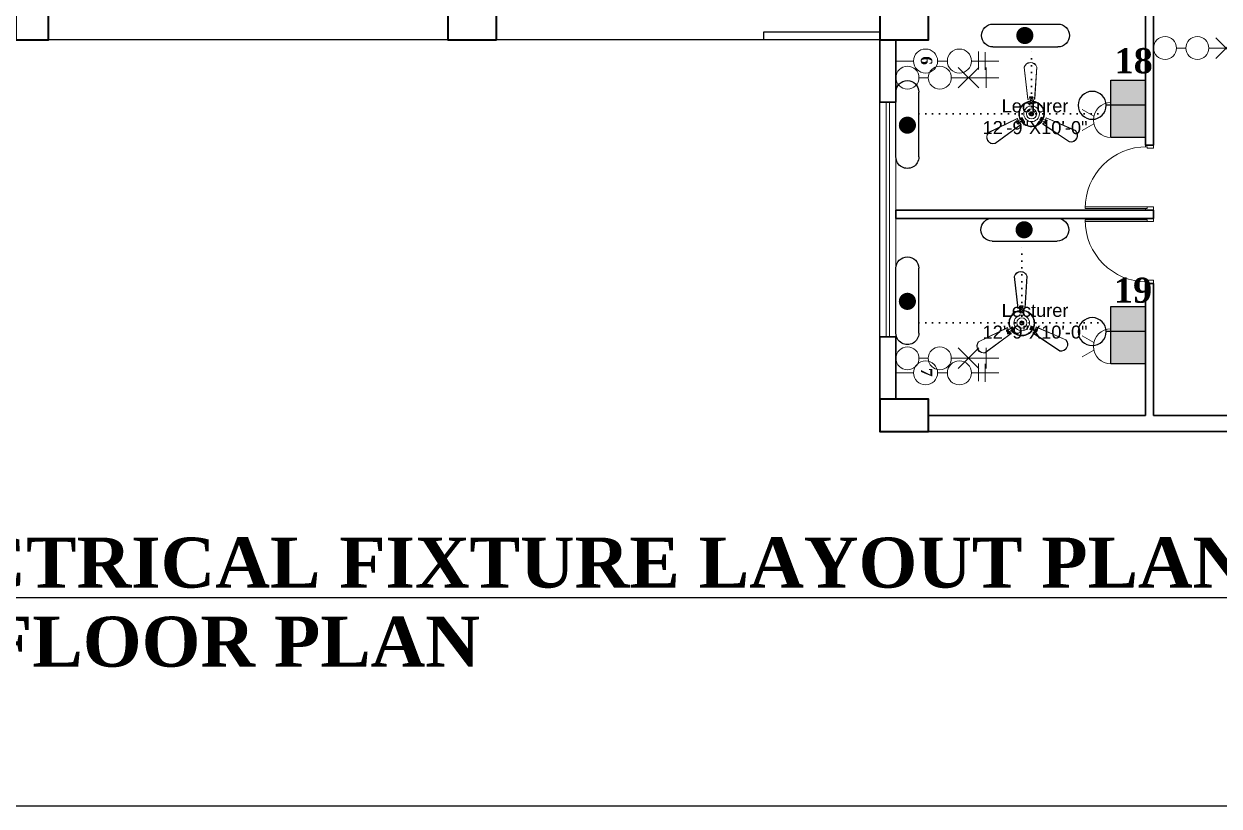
# Model space of a CAD drawing. Header units: inches. Extents: x -12 to 20935469, y -1604 to 24729220.
# Drawn here: x 20824227 to 20824960, y 24657854 to 24658334 of the extents above; entities that cross this region are included whole.
import ezdxf

# ---------------------------------------------------------------- set-up
doc = ezdxf.new("R2010")
doc.units = ezdxf.units.IN
doc.header["$LTSCALE"] = 0.03
doc.header["$MEASUREMENT"] = 0
doc.linetypes.add('DOT', pattern=[0.25, 0, -0.25])
for name, color, linetype, lineweight in [('0-elect.fixture-3 fan', 200, 'Continuous', 20), ('2', 7, 'Continuous', 9), ('column', 1, 'Continuous', 40), ('Dimiention', 75, 'Continuous', 18), ('Door', 7, 'Continuous', 18), ('E-CF', 4, 'Continuous', 30), ('line', 7, 'Continuous', 9), ('Main Wall', 7, 'Continuous', 30), ('wind.', 150, 'Continuous', 20)]:
    doc.layers.add(name, color=color, linetype=linetype, lineweight=lineweight)
for name, color, linetype in [('AC TEXT', 151, 'DOT'), ('H', 154, 'Continuous'), ('SB TEXT', 215, 'DOT'), ('TEXT', 7, 'Continuous'), ('w', 188, 'DOT')]:
    doc.layers.add(name, color=color, linetype=linetype)
doc.styles.add('2', font='swisscl.ttf')
doc.styles.get("Standard").update_dxf_attribs({"font": 'timesbd.ttf'})

# ---------------------------------------------------------------- blocks, each defined once
blk = doc.blocks.new('$D40')
at = {"layer": 'Door'}
for p, q in [((1, 4), (1, 42)), ((2, 0), (2, 41.99)), ((1, 5), (0, 5)), ((2, 0), (0, 0)), ((2, 4), (1, 4)), ((39, 4), (38, 4)), ((38, 4), (38, 0)), ((40, 0), (38, 0)), ((40, 5), (38.99, 5)), ((39, 5), (39, 4))]:
    blk.add_line(p, q, dxfattribs=at)
blk.add_arc((1, 4), 38, 0, 90, dxfattribs=at)
blk = doc.blocks.new('E-CF')
at = {"layer": '0-elect.fixture-3 fan', "color": 230, "linetype": 'ByBlock', "lineweight": 13, "ltscale": 5}
for p, q in [((-1.45, 6.53), (-2.38, 20.87)), ((-1.35, 6.55), (-2.29, 20.85)), ((3.24, 20.73), (1.65, 6.48)), ((3.34, 20.73), (1.74, 6.45)), ((-19.63, -7.46), (-6.46, -1.71)), ((-19.57, -7.54), (-6.43, -1.8)), ((-4.99, -4.44), (-16.92, -12.4)), ((-4.93, -4.51), (-16.88, -12.49)), ((16.28, -13.26), (4.71, -4.73)), ((16.32, -13.17), (4.78, -4.66)), ((6.34, -2.1), (19.2, -8.44)), ((6.37, -2.01), (19.25, -8.36))]:
    blk.add_line(p, q, dxfattribs=at)
at = {"layer": '0-elect.fixture-3 fan', "color": 232, "linetype": 'ByBlock', "lineweight": 13, "ltscale": 5}
for p, q in [((-0.35, 5.43), (-0.66, 4.81)), ((-0.33, 6.68), (-0.62, 7.28)), ((-0.29, 7.46), (-0.15, 7.2)), ((-0.02, 6.87), (0.23, 7.01)), ((0.04, 5.2), (0.29, 5.33)), ((0.48, 7.43), (0.62, 7.18)), ((0.6, 5.41), (0.87, 4.78)), ((0.63, 6.66), (0.96, 7.25)), ((-0.35, 4.97), (-0.22, 4.72)), ((0.42, 4.9), (0.56, 4.65)), ((-6.08, -2.77), (-6.75, -2.79)), ((-6.68, -3.29), (-6.53, -3.05)), ((-6.31, -3.97), (-6.16, -3.73)), ((-5.94, -3.44), (-6.18, -3.29)), ((-5.62, -3.61), (-6, -4.17)), ((-4.99, -2.18), (-4.57, -1.62)), ((-4.52, -2.55), (-4.76, -2.41)), ((-4.53, -3.01), (-3.84, -2.97)), ((-4.46, -2.08), (-4.31, -1.83)), ((-4.13, -2.78), (-3.98, -2.54)), ((4.38, -3.22), (3.69, -3.14)), ((4.03, -2.81), (3.74, -2.8)), ((4.47, -2.17), (4.18, -2.17)), ((4.47, -2.63), (4.47, -2.91)), ((4.87, -2.41), (4.49, -1.83)), ((5.44, -3.87), (5.79, -4.45)), ((6.19, -4.13), (5.9, -4.12)), ((5.94, -3.05), (6.61, -3.1)), ((5.95, -3.42), (5.94, -3.7)), ((6.6, -3.47), (6.31, -3.46))]:
    blk.add_line(p, q, dxfattribs=at)
at = {"layer": '0-elect.fixture-3 fan', "color": 5, "lineweight": 13}
blk.add_line((0, 0), (0, 0), dxfattribs=at)
at = {"layer": '0-elect.fixture-3 fan', "color": 230, "linetype": 'ByBlock', "lineweight": 13, "ltscale": 5, "extrusion": (0, 0, -1)}
for centre, major_axis, start_param, end_param in [((0.46, 19.91), (-2.12, 2.12), 5.823867, 8.359631), ((0.46, 19.91), (-2.05, 2.05), 5.830329, 8.353169), ((0, 0), (-4.05, 4.05), 5.068563, 7.021343), ((0, 0), (-3.85, 3.85), 5.085186, 7.003917), ((0, 0), (4.72, 4.72), -1.003222, -0.833722), ((0, 0), (-4.05, 4.05), 0.879773, 2.832553), ((0, 0), (-3.85, 3.85), 0.896396, 2.815126), ((0, 0), (4.72, 4.72), -0.690743, -0.521244), ((0, 0), (-4.72, 4.72), 5.068843, 5.238343), ((0, 0), (4.72, 4.72), 3.185569, 3.355068), ((0, 0), (4.05, 4.05), 1.403372, 3.356151), ((0, 0), (-3.85, 3.85), 2.990791, 4.909522), ((0, 0), (4.72, 4.72), 1.403652, 1.573151), ((0, 0), (-4.72, 4.72), 2.66197, 2.831469), ((-17.47, -9.55), (-2.12, 2.12), 3.729471, 6.265236), ((-17.47, -9.55), (-2.05, 2.05), 3.735934, 6.258773), ((17, -10.35), (-2.12, 2.12), 1.635076, 4.170841), ((17, -10.35), (2.05, 2.05), 0.070743, 2.593582)]:
    blk.add_ellipse(centre, major_axis=major_axis, ratio=1, start_param=start_param, end_param=end_param, dxfattribs=at)
at = {"layer": '0-elect.fixture-3 fan', "color": 232, "linetype": 'ByBlock', "lineweight": 13, "ltscale": 5, "extrusion": (0, 0, -1)}
for centre, major_axis, start_param, end_param in [((-0.41, 7.39), (-0.169, 0.169), 5.038692, 7.013305), ((0, 0), (5.4, 5.4), -0.840677, -0.683789), ((-0.22, 7.33), (0.101, 0.101), 3.926991, 10.210176), ((-2.18, 6.1), (-1.37, 1.37), 2.052913, 2.705807), ((0.11, 6.94), (0.101, 0.101), 3.926991, 10.210176), ((0.17, 5.27), (0.101, 0.101), 3.926991, 10.210176), ((0.55, 7.31), (0.101, 0.101), 3.926991, 10.210176), ((2.58, 5.99), (1.46, 1.46), 3.643048, 4.257264), ((0.75, 7.36), (-0.169, 0.169), 0.887007, 2.86162), ((-0.44, 4.71), (0.169, 0.169), 2.26283, 4.381754), ((-0.28, 4.84), (0.101, 0.101), 3.926991, 10.210176), ((0, 0), (3.17, 3.17), -0.878763, -0.645703), ((0.49, 4.78), (0.101, 0.101), 3.926991, 10.210176), ((0.66, 4.68), (0.169, 0.169), 0.376965, 2.49589), ((-6.75, -3.02), (0.169, 0.169), 3.505001, 5.479614), ((0, 0), (-5.4, 5.4), 4.91891, 5.075797), ((-6.6, -3.17), (0.101, 0.101), 3.926991, 10.210176), ((-6.19, -4.04), (0.169, 0.169), 1.373501, 3.348114), ((-6.24, -3.85), (0.101, 0.101), 3.926991, 10.210176), ((-6.06, -3.36), (0.101, 0.101), 3.926991, 10.210176), ((-6.47, -0.75), (1.46, 1.46), 1.548653, 2.162869), ((-4.19, -4.93), (-1.37, 1.37), 6.241703, 6.894597), ((-4.64, -2.48), (-0.101, 0.101), 5.497787, 11.780972), ((-4.38, -1.76), (-0.169, 0.169), 6.136552, 8.255476), ((-4.38, -1.96), (-0.101, 0.101), 5.497787, 11.780972), ((-4.05, -2.66), (0.101, 0.101), 3.926991, 10.210176), ((0, 0), (-3.17, 3.17), 4.880824, 5.113884), ((-3.86, -2.73), (0.169, 0.169), 0.168435, 2.287359), ((3.72, -2.9), (0.169, 0.169), 2.471361, 4.590285), ((0, 0), (-3.17, 3.17), 2.786429, 3.019489), ((3.89, -2.81), (0.101, 0.101), 3.926991, 10.210176), ((4.29, -1.97), (-0.169, 0.169), 5.928021, 8.046946), ((4.33, -2.17), (0.101, 0.101), 3.926991, 10.210176), ((4.47, -2.77), (0.101, 0.101), 3.926991, 10.210176), ((3.89, -5.22), (-1.46, 1.46), 1.025054, 1.63927), ((6.36, -1.16), (1.37, 1.37), 2.576511, 3.229406), ((6, -4.32), (-0.169, 0.169), 2.981402, 4.956015), ((5.95, -3.56), (-0.101, 0.101), 5.497787, 11.780972), ((6.05, -4.13), (0.101, 0.101), 3.926991, 10.210176), ((0, 0), (-5.4, 5.4), 2.824515, 2.981402), ((6.45, -3.47), (-0.101, 0.101), 5.497787, 11.780972), ((6.6, -3.33), (-0.169, 0.169), 0.849902, 2.824515)]:
    blk.add_ellipse(centre, major_axis=major_axis, ratio=1, start_param=start_param, end_param=end_param, dxfattribs=at)
at = {"layer": '0-elect.fixture-3 fan', "linetype": 'ByBlock', "lineweight": 13, "ltscale": 5, "extrusion": (0, 0, -1)}
blk.add_ellipse((0.01, 0.03), major_axis=(-2.47, 2.47), ratio=1, start_param=5.497787, end_param=11.780972, dxfattribs=at)
at = {"layer": '0-elect.fixture-3 fan', "color": 200, "linetype": 'ByBlock', "lineweight": 13, "ltscale": 5, "extrusion": (0, 0, -1)}
blk.add_ellipse((0, 0), major_axis=(-1.61, 1.61), ratio=1, start_param=5.497787, end_param=11.780972, dxfattribs=at)
at = {"layer": '0-elect.fixture-3 fan', "color": 190, "linetype": 'ByBlock', "lineweight": 13, "ltscale": 5, "extrusion": (0, 0, -1)}
for major_axis, start_param, end_param in [((0.666, 0.666), 3.926991, 10.210176), ((-0.461, 0.461), 5.497787, 11.780972)]:
    blk.add_ellipse((0, 0), major_axis=major_axis, ratio=1, start_param=start_param, end_param=end_param, dxfattribs=at)
blk = doc.blocks.new('FDDF')
at = {"layer": 'line', "color": 6, "linetype": 'Continuous', "lineweight": 25, "ltscale": 50}
for p, q in [((7351582.6, 3307777.3), (7351582.6, 3307351.8)), ((7351732.3, 3307777.3), (7351732.3, 3307351.8))]:
    blk.add_line(p, q, dxfattribs=at)
at = {"layer": 'line', "color": 6, "linetype": 'Continuous', "lineweight": 40, "ltscale": 50, "const_width": 56.1}
blk.add_lwpolyline([(7351657.4, 3307596.9, 1), (7351657.4, 3307540.8, 1)], format="xyb", close=True, dxfattribs=at)
at = {"layer": 'line', "color": 6, "linetype": 'Continuous', "lineweight": 25, "ltscale": 50}
for centre, start, end in [((7351657.4, 3307777.3), 0, 180), ((7351657.4, 3307351.8), 180, 0)]:
    blk.add_arc(centre, 74.8, start, end, dxfattribs=at)
blk = doc.blocks.new('bulb')
at = {"layer": 'line', "color": 4, "lineweight": 25, "ltscale": 50}
for p, q in [((20823168.7, 24658803.9), (20823168.7, 24658777.6)), ((20823168.7, 24658790.8), (20823209.9, 24658790.8))]:
    blk.add_line(p, q, dxfattribs=at)
blk.add_circle((20823224.6, 24658790.8), 14.7, dxfattribs=at)
blk = doc.blocks.new('fgftrfteter')
at = {"layer": 'Dimiention', "color": 4, "ltscale": 50}
for p, q in [((4580895, 2288123), (4580808, 2288269)), ((4580989, 2288123), (4581076, 2288269)), ((4580720, 2287906), (4581164, 2287906))]:
    blk.add_line(p, q, dxfattribs=at)
blk.add_arc((4580942, 2287906), 222, 0, 180, dxfattribs=at)
blk = doc.blocks.new('2PIN')
at = {"layer": 'H', "true_color": 0x000000, "transparency": 33554567}
h = blk.add_hatch(color=18, dxfattribs=at)
h.dxf.hatch_style = 1
h.paths.add_polyline_path([(20823027, 24658981.2), (20822972.3, 24658981.2), (20822972.3, 24658948.3), (20823027, 24658948.3)])
blk.add_lwpolyline([(20822972.3, 24658981.2), (20823027, 24658981.2), (20823027, 24658948.3), (20822972.3, 24658948.3)], close=True)
at = {"layer": '2', "color": 6, "lineweight": 25, "transparency": 33554648, "xscale": 0.07559514081214198, "yscale": 0.07559514081214198, "zscale": 0.07559514081214198}
blk.add_blockref('fgftrfteter', (20476692.1, 24486026.6), dxfattribs=at)
blk = doc.blocks.new('rfgrtrtgrtgr')
at = {"layer": 'Dimiention', "ltscale": 50}
for p, q in [((11249506, 1692013.3), (11249368.7, 1692013.3)), ((11249437.2, 1692057.9), (11249437.5, 1691968.7)), ((11249469.8, 1692055.5), (11249470, 1691966.3)), ((11249675.2, 1692013.3), (11249626.5, 1692013.3)), ((11249883.8, 1692013.3), (11249795.7, 1692013.3))]:
    blk.add_line(p, q, dxfattribs=at)
for centre in [(11249566.2, 1692013.3), (11249735.5, 1692013.3)]:
    blk.add_circle(centre, 60.2, dxfattribs=at)
blk = doc.blocks.new('gy')
at = {"layer": 'Dimiention', "color": 18, "ltscale": 50, "true_color": 0x000000}
for p, q in [((3543686.26, 5183217.13), (3543686.26, 5183211.14)), ((3543688.4, 5183217.13), (3543694.39, 5183211.14)), ((3543694.39, 5183217.13), (3543688.4, 5183211.14)), ((3543696.38, 5183214.14), (3543682.58, 5183214.14)), ((3543705.77, 5183214.14), (3543703.06, 5183214.14))]:
    blk.add_line(p, q, dxfattribs=at)
for centre in [(3543699.72, 5183214.14), (3543709.11, 5183214.14)]:
    blk.add_circle(centre, 3.34, dxfattribs=at)

msp = doc.modelspace()

# ---------------------------------------------------------------- linework, layer by layer
for p, q in [((20824680.87, 24658323.97), (20824241.87, 24658323.98)), ((20824476.85, 24658324.13), (20824251.85, 24658324.13)), ((20824301, 24658324.13), (20824301, 24658324.13))]:
    msp.add_line(p, q)
msp.add_lwpolyline([(20824680.87, 24658328.97), (20824751.87, 24658328.97), (20824751.87, 24658323.97), (20824680.87, 24658323.97)], close=True)
msp.add_lwpolyline([(20825437.34, 24658323.95), (20825437.34, 24658083.5), (20824751.87, 24658083.5), (20824751.87, 24658323.97)])
at = {"layer": 'column', "lineweight": 40, "ltscale": 20}
for points in [[(20824241.87, 24658349.98), (20824221.87, 24658349.98), (20824221.87, 24658323.98), (20824241.87, 24658323.98)], [(20824516.87, 24658323.98), (20824516.87, 24658343.98), (20824486.87, 24658343.98), (20824486.87, 24658323.98)], [(20824751.87, 24658343.97), (20824751.87, 24658323.97), (20824781.87, 24658323.97), (20824781.87, 24658343.97)], [(20824751.87, 24658103.5), (20824751.87, 24658083.5), (20824781.87, 24658083.5), (20824781.87, 24658103.5)]]:
    msp.add_lwpolyline(points, close=True, dxfattribs=at)
at = {"layer": 'Defpoints'}
msp.add_lwpolyline([(20823799.35, 24659434.87), (20826238.21, 24659434.87), (20826238.21, 24657853.57), (20823799.35, 24657853.57)], close=True, dxfattribs=at)
at = {"layer": 'Main Wall', "lineweight": 30}
for p, q in [((20824919.89, 24658259.45), (20824919.89, 24658343.97)), ((20824914.89, 24658259.45), (20824914.89, 24658338.97)), ((20824914.89, 24658259.45), (20824919.89, 24658259.45)), ((20824761.87, 24658219.45), (20824919.89, 24658219.45)), ((20824761.87, 24658219.45), (20824761.87, 24658214.45)), ((20824919.89, 24658214.45), (20824919.89, 24658219.45)), ((20824761.87, 24658214.45), (20824919.89, 24658214.45)), ((20824914.89, 24658174.45), (20824919.89, 24658174.45)), ((20824914.89, 24658093.5), (20824914.89, 24658174.45)), ((20824919.89, 24658093.5), (20824919.89, 24658174.45)), ((20824781.87, 24658093.5), (20824914.89, 24658093.5)), ((20824919.89, 24658083.5), (20824771.87, 24658083.5))]:
    msp.add_line(p, q, dxfattribs=at)
at = {"layer": 'Main Wall'}
for p, q in [((20824751.87, 24658285.74), (20824751.87, 24658323.97)), ((20824761.87, 24658285.74), (20824761.87, 24658323.97)), ((20824751.87, 24658285.74), (20824761.87, 24658285.74)), ((20824751.87, 24658103.5), (20824751.87, 24658141.74)), ((20824751.87, 24658141.74), (20824761.87, 24658141.74)), ((20824761.87, 24658103.5), (20824761.87, 24658141.74))]:
    msp.add_line(p, q, dxfattribs=at)
at = {"layer": 'Main Wall', "lineweight": 30}
msp.add_lwpolyline([(20824919.89, 24658093.5), (20824991.74, 24658093.5), (20824991.74, 24658083.5), (20824919.89, 24658083.5)], dxfattribs=at)
at = {"layer": 'w', "linetype": 'DOT', "lineweight": 30, "ltscale": 550, "transparency": 33554661}
for p, q in [((20824845.07, 24658278.59), (20824845.07, 24658319.69)), ((20824775.89, 24658278.63), (20824893.76, 24658278.63)), ((20824839.05, 24658150.2), (20824839.05, 24658200.43)), ((20824775.89, 24658150.23), (20824893.76, 24658150.23))]:
    msp.add_line(p, q, dxfattribs=at)
at = {"layer": 'wind.'}
msp.add_line((20824751.87, 24658327.97), (20824751.87, 24658327.97), dxfattribs=at)
at = {"layer": 'wind.', "lineweight": 5}
for p, q in [((20824751.87, 24658141.74), (20824751.87, 24658285.74)), ((20824755.87, 24658141.74), (20824755.87, 24658285.74)), ((20824757.87, 24658141.74), (20824757.87, 24658285.74)), ((20824761.87, 24658285.74), (20824761.87, 24658141.74))]:
    msp.add_line(p, q, dxfattribs=at)

# ---------------------------------------------------------------- block references
at = {"xscale": 0.6429687876420657, "yscale": 0.6429687876420657, "zscale": 0.6429687876420657, "rotation": 90}
for p in [(36679848.98, 11269742.79), (36679848.98, 11269603.86)]:
    msp.add_blockref('2PIN', p, dxfattribs=at)
at = {"xscale": -0.5837749611745884, "yscale": 0.5837749611745884, "zscale": 0.5837749611745884}
for p in [(32980959.37, 10263099.2), (32980959.37, 10262960.27)]:
    msp.add_blockref('bulb', p, dxfattribs=at)
at = {"layer": 'Dimiention', "xscale": 2.112111447955701, "yscale": 2.112111447955701, "zscale": 2.112111447955701, "rotation": 180}
for p in [(28309635.52, 35605844.93), (28309477.5, 35605826.74), (28309477.5, 35605654.43)]:
    msp.add_blockref('gy', p, dxfattribs=at)
at = {"layer": 'Door', "rotation": 90.00000000000001}
msp.add_blockref('$D40', (20824919.89, 24658219.45), dxfattribs=at)
at = {"layer": 'Door', "xscale": -1, "rotation": 90}
msp.add_blockref('$D40', (20824919.89, 24658214.45), dxfattribs=at)
at = {"layer": 'E-CF', "xscale": -1.378879578969062, "yscale": 1.378879578969062, "zscale": 1.378879578969062}
for p in [(20824845.07, 24658278.59), (20824839.05, 24658150.2)]:
    msp.add_blockref('E-CF', p, dxfattribs=at)
at = {"layer": 'line', "color": 5, "xscale": -0.09369666655797602, "yscale": 0.09369666655797602, "zscale": 0.09369666655797602}
for p, rotation in [((21134749.09, 25347152.5), 89.9999999779558), ((20135943.08, 24968179.83), 179.9999999896241), ((21134748.65, 25347033.23), 89.9999999779558), ((20135943.08, 24968071.66), 179.9999999896241)]:
    msp.add_blockref('FDDF', p, dxfattribs=dict(at, rotation=rotation))
at = {"layer": 'TEXT', "xscale": 0.12246412811567, "yscale": 0.12246412811567, "zscale": 0.12246412811567, "rotation": 180}
msp.add_blockref('rfgrtrtgrtgr', (22202469.08, 24865521.98), dxfattribs=at)
at = {"layer": 'TEXT', "color": 30, "lineweight": 5, "ltscale": 20, "xscale": 0.12246412811567, "yscale": 0.12246412811567, "zscale": 0.12246412811567, "rotation": 180}
msp.add_blockref('rfgrtrtgrtgr', (22202469.08, 24865330.52), dxfattribs=at)

# ---------------------------------------------------------------- texts
at = {"insert": (20824101.82, 24658018.47, 0), "char_height": 30.7306, "width": 958.24, "attachment_point": 1, "line_spacing_factor": 0.947396}
msp.add_mtext('{\\LELECTRICAL FIXTURE LAYOUT PLAN \\P}2ND FLOOR PLAN', dxfattribs=at)
at = {"layer": 'AC TEXT', "char_height": 7, "width": 227.4581, "attachment_point": 2, "rotation": 270}
for s, insert in [('\\A1;6', (20824784.14, 24658311.33)), ('\\A1;7', (20824784.14, 24658119.87))]:
    msp.add_mtext(s, dxfattribs=dict(at, insert=insert))
at = {"layer": 'SB TEXT', "char_height": 15.435, "width": 227.4581, "attachment_point": 8, "rotation": 0}
for s, insert in [('\\A1;18', (20824907.73, 24658303.27)), ('\\A1;19', (20824907.34, 24658162.41))]:
    msp.add_mtext(s, dxfattribs=dict(at, insert=insert))
at = {"layer": 'TEXT', "color": 30, "lineweight": 5, "ltscale": 20, "char_height": 8, "attachment_point": 2, "style": '2'}
for insert in [(20824847.19, 24658287.5), (20824847.19, 24658161.96)]:
    msp.add_mtext_dynamic_manual_height_columns('\\pxqc;{\\fArial|b0|i0|c0|p34;\\C0;Lecturer \\P\\pq*;12\'-9"X10\'-0"}', width=213.7251, gutter_width=0.5, heights=[0], dxfattribs=dict(at, insert=insert))

doc.saveas('drawing.dxf')
